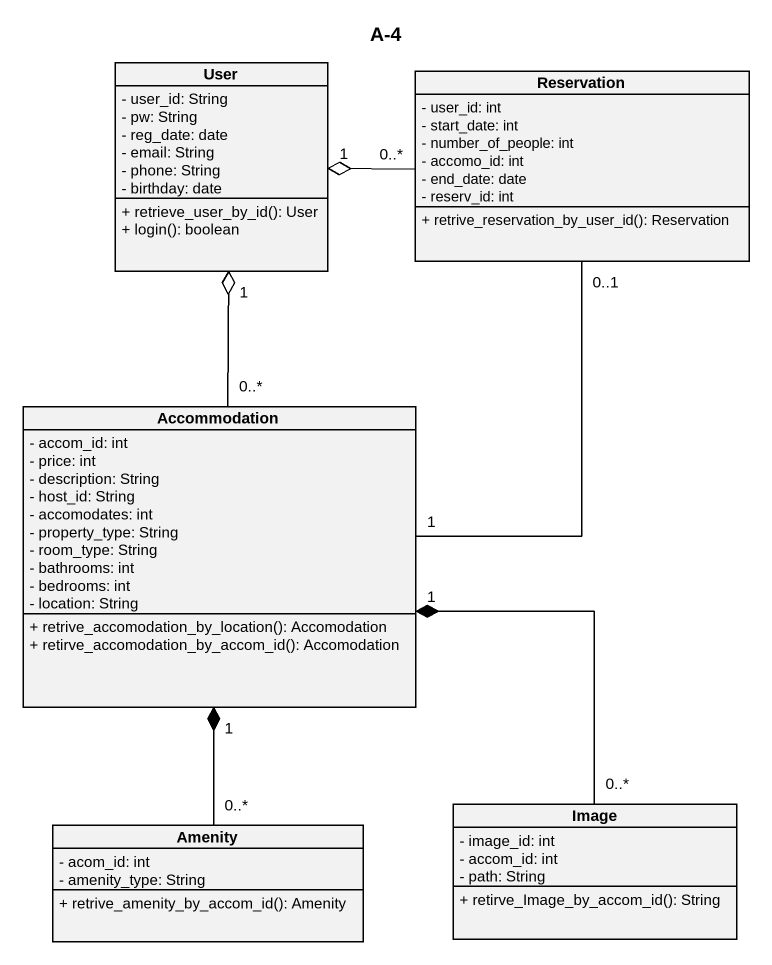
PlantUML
@startuml
title A-4
hide circle
hide empty members
skinparam classAttributeIconSize 0
class User {
  - user_id: String
  - pw: String
  - reg_date: date
  - email: String
  - phone: String
  - birthday: date
  + retrieve_user_by_id(): User
  + login(): boolean
}
class Reservation {
  - user_id: int
  - start_date: int
  - number_of_people: int
  - accomo_id: int
  - end_date: date
  - reserv_id: int
  + retrive_reservation_by_user_id(): Reservation
}
class Accommodation {
  - accom_id: int
  - price: int
  - description: String
  - host_id: String
  - accomodates: int
  - property_type: String
  - room_type: String
  - bathrooms: int
  - bedrooms: int
  - location: String
  + retrive_accomodation_by_location(): Accomodation
  + retirve_accomodation_by_accom_id(): Accomodation
}
class Image {
  - image_id: int
  - accom_id: int
  - path: String
  + retirve_Image_by_accom_id(): String
}
class Amenity {
  - acom_id: int
  - amenity_type: String
  + retrive_amenity_by_accom_id(): Amenity
}
Reservation "0..*" -left-o "1" User
Accommodation "0..*" -up-o "1" User
Accommodation "1" -up- "0..1" Reservation
Image "0..*" -up-* "1" Accommodation
Amenity "0..*" -up-* "1" Accommodation
@enduml
